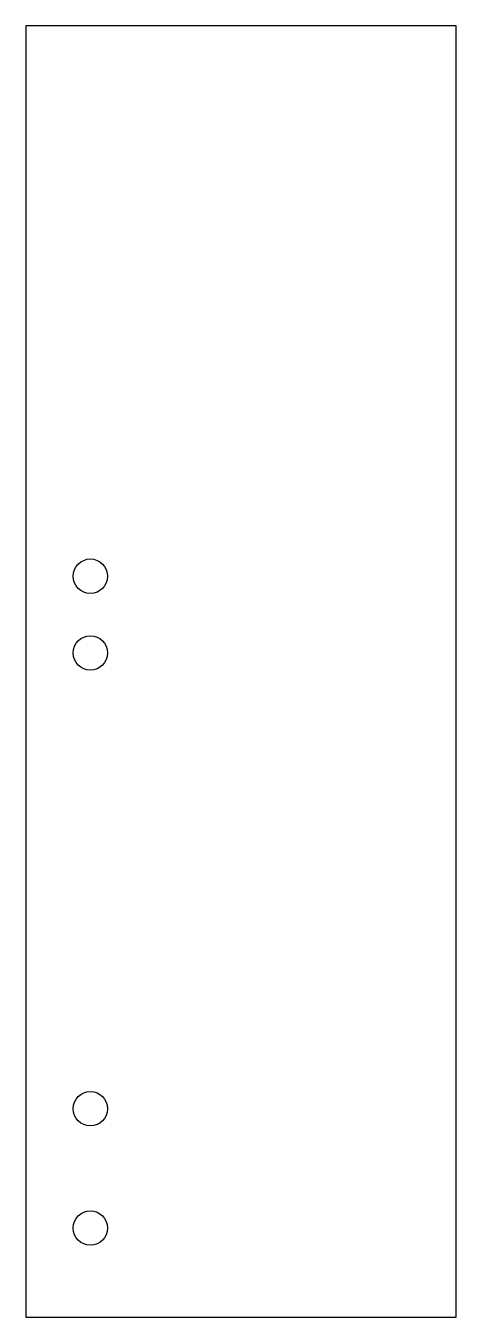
# Model space of a CAD drawing. Header units: millimetres. Extents: x -50 to 0, y -150 to 0.
import ezdxf

# ---------------------------------------------------------------- set-up
doc = ezdxf.new("R2010")
doc.units = ezdxf.units.MM
doc.layers.get('0').update_dxf_attribs({"linetype": 'CONTINUOUS'})

msp = doc.modelspace()

# ---------------------------------------------------------------- linework, layer by layer
for points in [[(0, -150), (0, 0), (-50, 0), (-50, -150)], [(-50, -150), (0, -150), (0, 0), (-50, 0)]]:
    msp.add_lwpolyline(points, close=True)
for centre in [(-42.5, -63.93), (-42.5, -63.93), (-42.5, -72.84), (-42.5, -72.84), (-42.5, -125.79), (-42.5, -125.79), (-42.5, -139.65), (-42.5, -139.65)]:
    msp.add_circle(centre, 2)

doc.saveas('drawing.dxf')
